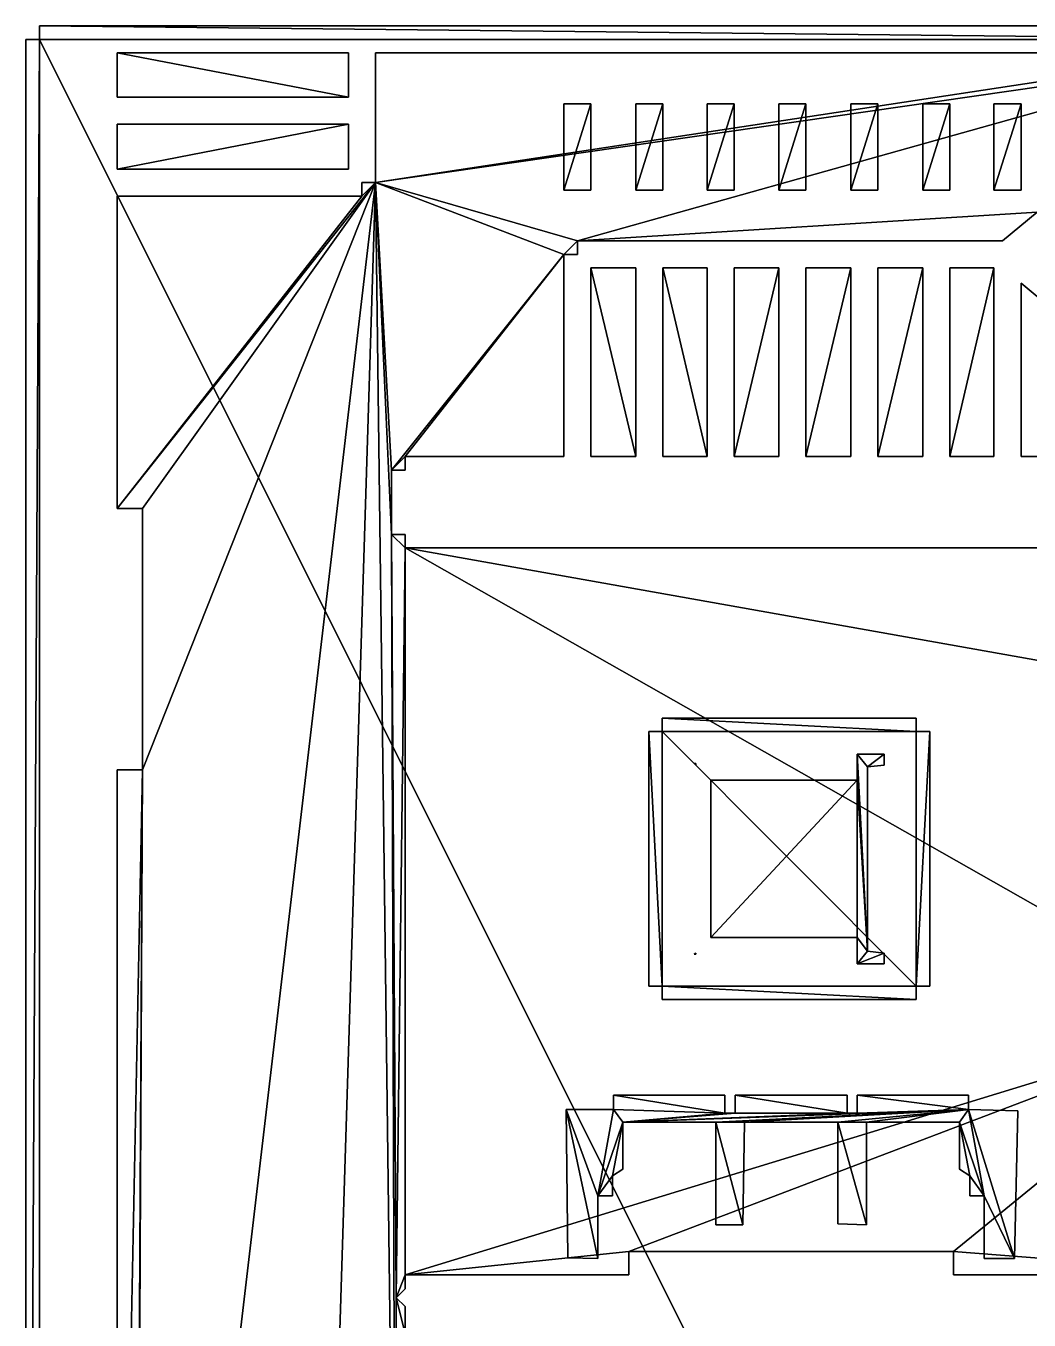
# Model space of a CAD drawing. Header units: inches. Extents: x 117 to 494, y 79 to 729.
# Drawn here: x 116.8 to 339.6, y 441.6 to 729 of the extents above; entities that cross this region are included whole.
import ezdxf

# ---------------------------------------------------------------- set-up
doc = ezdxf.new("R2010")
doc.units = ezdxf.units.IN

msp = doc.modelspace()

# ---------------------------------------------------------------- linework, layer by layer
for points in [[(119.8, 729), (406.6, 729), (406.6, 726)], [(119.8, 726), (119.8, 729), (406.6, 726)], [(406.6, 726, 120), (406.6, 729, 120), (119.8, 729, 120)], [(406.6, 726, 120), (119.8, 729, 120), (119.8, 726, 120)], [(119.8, 726, 120), (119.8, 729, 120), (119.8, 726)], [(119.8, 726), (119.8, 729, 120), (119.8, 729)], [(119.8, 729, 120), (406.6, 729, 120), (119.8, 729)], [(119.8, 729), (406.6, 729, 120), (406.6, 729)], [(116.8, 152.28), (116.8, 726), (119.8, 726)], [(119.8, 152.28), (116.8, 152.28), (119.8, 726)], [(119.8, 726, 120), (116.8, 726, 120), (116.8, 152.28, 120)], [(119.8, 726, 120), (116.8, 152.28, 120), (119.8, 152.28, 120)], [(116.8, 726, 120), (119.8, 726, 120), (116.8, 726)], [(116.8, 726), (119.8, 726, 120), (119.8, 726)], [(116.8, 152.28, 120), (116.8, 726, 120), (116.8, 152.28)], [(116.8, 152.28), (116.8, 726, 120), (116.8, 726)], [(406.6, 152.28), (119.8, 152.28), (119.8, 726)], [(119.8, 726), (406.6, 726), (406.6, 152.28)], [(119.8, 726, 120), (119.8, 152.28, 120), (406.6, 152.28, 120)], [(406.6, 152.28, 120), (406.6, 726, 120), (119.8, 726, 120)], [(137.08, 723), (188.44, 723), (188.44, 713.16)], [(188.44, 713.16), (137.08, 713.16), (137.08, 723)], [(188.44, 713.16, 120), (188.44, 723, 120), (137.08, 723, 120)], [(137.08, 723, 120), (137.08, 713.16, 120), (188.44, 713.16, 120)], [(137.08, 723, 120), (188.44, 723, 120), (137.08, 723)], [(137.08, 723), (188.44, 723, 120), (188.44, 723)], [(137.08, 713.16, 120), (137.08, 723, 120), (137.08, 713.16)], [(137.08, 713.16), (137.08, 723, 120), (137.08, 723)], [(188.44, 723, 120), (188.44, 713.16, 120), (188.44, 723)], [(188.44, 723), (188.44, 713.16, 120), (188.44, 713.16)], [(194.44, 694.2), (194.44, 723), (384.02, 723)], [(194.44, 694.2), (384.02, 723), (381.88, 721.23)], [(384.02, 723, 120), (194.44, 723, 120), (194.44, 694.2, 120)], [(381.88, 721.23, 120), (384.02, 723, 120), (194.44, 694.2, 120)], [(194.44, 694.2, 120), (194.44, 723, 120), (194.44, 694.2)], [(194.44, 694.2), (194.44, 723, 120), (194.44, 723)], [(194.44, 723, 120), (384.02, 723, 120), (194.44, 723)], [(194.44, 723), (384.02, 723, 120), (384.02, 723)], [(194.44, 694.2), (381.88, 721.23), (239.32, 681.24)], [(239.32, 681.24, 120), (381.88, 721.23, 120), (194.44, 694.2, 120)], [(381.88, 721.23), (341.44, 687.63), (239.32, 681.24)], [(239.32, 681.24, 120), (341.44, 687.63, 120), (381.88, 721.23, 120)], [(188.44, 713.16, 120), (137.08, 713.16, 120), (188.44, 713.16)], [(188.44, 713.16), (137.08, 713.16, 120), (137.08, 713.16)], [(242.32, 711.72), (242.32, 692.52), (236.32, 692.52)], [(236.32, 692.52), (236.32, 711.72), (242.32, 711.72)], [(236.32, 692.52, 120), (242.32, 692.52, 120), (242.32, 711.72, 120)], [(242.32, 711.72, 120), (236.32, 711.72, 120), (236.32, 692.52, 120)], [(236.32, 692.52, 120), (236.32, 711.72, 120), (236.32, 692.52)], [(236.32, 692.52), (236.32, 711.72, 120), (236.32, 711.72)], [(236.32, 711.72, 120), (242.32, 711.72, 120), (236.32, 711.72)], [(236.32, 711.72), (242.32, 711.72, 120), (242.32, 711.72)], [(242.32, 711.72, 120), (242.32, 692.52, 120), (242.32, 711.72)], [(242.32, 711.72), (242.32, 692.52, 120), (242.32, 692.52)], [(258.28, 711.72), (258.28, 692.52), (252.28, 692.52)], [(252.28, 692.52), (252.28, 711.72), (258.28, 711.72)], [(252.28, 692.52, 120), (258.28, 692.52, 120), (258.28, 711.72, 120)], [(258.28, 711.72, 120), (252.28, 711.72, 120), (252.28, 692.52, 120)], [(252.28, 692.52, 120), (252.28, 711.72, 120), (252.28, 692.52)], [(252.28, 692.52), (252.28, 711.72, 120), (252.28, 711.72)], [(252.28, 711.72, 120), (258.28, 711.72, 120), (252.28, 711.72)], [(252.28, 711.72), (258.28, 711.72, 120), (258.28, 711.72)], [(258.28, 711.72, 120), (258.28, 692.52, 120), (258.28, 711.72)], [(258.28, 711.72), (258.28, 692.52, 120), (258.28, 692.52)], [(274.12, 711.72), (274.12, 692.52), (268.12, 692.52)], [(268.12, 692.52), (268.12, 711.72), (274.12, 711.72)], [(268.12, 692.52, 120), (274.12, 692.52, 120), (274.12, 711.72, 120)], [(274.12, 711.72, 120), (268.12, 711.72, 120), (268.12, 692.52, 120)], [(268.12, 692.52, 120), (268.12, 711.72, 120), (268.12, 692.52)], [(268.12, 692.52), (268.12, 711.72, 120), (268.12, 711.72)], [(268.12, 711.72, 120), (274.12, 711.72, 120), (268.12, 711.72)], [(268.12, 711.72), (274.12, 711.72, 120), (274.12, 711.72)], [(274.12, 711.72, 120), (274.12, 692.52, 120), (274.12, 711.72)], [(274.12, 711.72), (274.12, 692.52, 120), (274.12, 692.52)], [(290.08, 711.72), (290.08, 692.52), (284.08, 692.52)], [(284.08, 692.52), (284.08, 711.72), (290.08, 711.72)], [(284.08, 692.52, 120), (290.08, 692.52, 120), (290.08, 711.72, 120)], [(290.08, 711.72, 120), (284.08, 711.72, 120), (284.08, 692.52, 120)], [(284.08, 692.52, 120), (284.08, 711.72, 120), (284.08, 692.52)], [(284.08, 692.52), (284.08, 711.72, 120), (284.08, 711.72)], [(284.08, 711.72, 120), (290.08, 711.72, 120), (284.08, 711.72)], [(284.08, 711.72), (290.08, 711.72, 120), (290.08, 711.72)], [(290.08, 711.72, 120), (290.08, 692.52, 120), (290.08, 711.72)], [(290.08, 711.72), (290.08, 692.52, 120), (290.08, 692.52)], [(306.04, 711.72), (306.04, 692.52), (300.04, 692.52)], [(300.04, 692.52), (300.04, 711.72), (306.04, 711.72)], [(300.04, 692.52, 120), (306.04, 692.52, 120), (306.04, 711.72, 120)], [(306.04, 711.72, 120), (300.04, 711.72, 120), (300.04, 692.52, 120)], [(300.04, 692.52, 120), (300.04, 711.72, 120), (300.04, 692.52)], [(300.04, 692.52), (300.04, 711.72, 120), (300.04, 711.72)], [(300.04, 711.72, 120), (306.04, 711.72, 120), (300.04, 711.72)], [(300.04, 711.72), (306.04, 711.72, 120), (306.04, 711.72)], [(306.04, 711.72, 120), (306.04, 692.52, 120), (306.04, 711.72)], [(306.04, 711.72), (306.04, 692.52, 120), (306.04, 692.52)], [(322, 711.72), (322, 692.52), (316, 692.52)], [(316, 692.52), (316, 711.72), (322, 711.72)], [(316, 692.52, 120), (322, 692.52, 120), (322, 711.72, 120)], [(322, 711.72, 120), (316, 711.72, 120), (316, 692.52, 120)], [(316, 692.52, 120), (316, 711.72, 120), (316, 692.52)], [(316, 692.52), (316, 711.72, 120), (316, 711.72)], [(316, 711.72, 120), (322, 711.72, 120), (316, 711.72)], [(316, 711.72), (322, 711.72, 120), (322, 711.72)], [(322, 711.72, 120), (322, 692.52, 120), (322, 711.72)], [(322, 711.72), (322, 692.52, 120), (322, 692.52)], [(337.84, 711.72), (337.84, 692.52), (331.84, 692.52)], [(331.84, 692.52), (331.84, 711.72), (337.84, 711.72)], [(331.84, 692.52, 120), (337.84, 692.52, 120), (337.84, 711.72, 120)], [(337.84, 711.72, 120), (331.84, 711.72, 120), (331.84, 692.52, 120)], [(331.84, 692.52, 120), (331.84, 711.72, 120), (331.84, 692.52)], [(331.84, 692.52), (331.84, 711.72, 120), (331.84, 711.72)], [(331.84, 711.72, 120), (337.84, 711.72, 120), (331.84, 711.72)], [(331.84, 711.72), (337.84, 711.72, 120), (337.84, 711.72)], [(337.84, 711.72, 120), (337.84, 692.52, 120), (337.84, 711.72)], [(337.84, 711.72), (337.84, 692.52, 120), (337.84, 692.52)], [(137.08, 697.2), (137.08, 707.16), (188.44, 707.16)], [(188.44, 707.16), (188.44, 697.2), (137.08, 697.2)], [(188.44, 707.16, 120), (137.08, 707.16, 120), (137.08, 697.2, 120)], [(137.08, 697.2, 120), (188.44, 697.2, 120), (188.44, 707.16, 120)], [(137.08, 697.2, 120), (137.08, 707.16, 120), (137.08, 697.2)], [(137.08, 697.2), (137.08, 707.16, 120), (137.08, 707.16)], [(137.08, 707.16, 120), (188.44, 707.16, 120), (137.08, 707.16)], [(137.08, 707.16), (188.44, 707.16, 120), (188.44, 707.16)], [(188.44, 707.16, 120), (188.44, 697.2, 120), (188.44, 707.16)], [(188.44, 707.16), (188.44, 697.2, 120), (188.44, 697.2)], [(188.44, 697.2, 120), (137.08, 697.2, 120), (188.44, 697.2)], [(188.44, 697.2), (137.08, 697.2, 120), (137.08, 697.2)], [(137.08, 621.84), (191.44, 691.2), (194.44, 694.2)], [(142.72, 621.84), (137.08, 621.84), (194.44, 694.2)], [(194.44, 694.2, 120), (191.44, 691.2, 120), (137.08, 621.84, 120)], [(194.44, 694.2, 120), (137.08, 621.84, 120), (142.72, 621.84, 120)], [(141.16, 241.08), (142.72, 563.76), (194.44, 694.2)], [(181.96, 291.6), (141.16, 241.08), (194.44, 694.2)], [(194.44, 694.2, 120), (142.72, 563.76, 120), (141.16, 241.08, 120)], [(194.44, 694.2, 120), (141.16, 241.08, 120), (181.96, 291.6, 120)], [(142.72, 563.76), (142.72, 621.84), (194.44, 694.2)], [(194.44, 694.2, 120), (142.72, 621.84, 120), (142.72, 563.76, 120)], [(181.96, 291.6), (194.44, 694.2), (198.92, 343.84)], [(198.92, 343.84, 120), (194.44, 694.2, 120), (181.96, 291.6, 120)], [(191.44, 691.2), (191.44, 694.2), (194.44, 694.2)], [(194.44, 694.2, 120), (191.44, 694.2, 120), (191.44, 691.2, 120)], [(191.44, 694.2, 120), (194.44, 694.2, 120), (191.44, 694.2)], [(191.44, 694.2), (194.44, 694.2, 120), (194.44, 694.2)], [(191.44, 691.2, 120), (191.44, 694.2, 120), (191.44, 691.2)], [(191.44, 691.2), (191.44, 694.2, 120), (191.44, 694.2)], [(194.44, 694.2), (239.32, 681.24), (236.32, 678.24)], [(194.44, 694.2), (236.32, 678.24), (198.04, 630.36)], [(194.44, 694.2), (198.04, 630.36), (198.04, 616.08)], [(194.44, 694.2), (198.04, 616.08), (198.92, 343.84)], [(236.32, 678.24, 120), (239.32, 681.24, 120), (194.44, 694.2, 120)], [(198.04, 630.36, 120), (236.32, 678.24, 120), (194.44, 694.2, 120)], [(198.04, 616.08, 120), (198.04, 630.36, 120), (194.44, 694.2, 120)], [(198.92, 343.84, 120), (198.04, 616.08, 120), (194.44, 694.2, 120)], [(137.08, 621.84), (137.08, 691.2), (191.44, 691.2)], [(191.44, 691.2, 120), (137.08, 691.2, 120), (137.08, 621.84, 120)], [(137.08, 691.2, 120), (191.44, 691.2, 120), (137.08, 691.2)], [(137.08, 691.2), (191.44, 691.2, 120), (191.44, 691.2)], [(137.08, 621.84, 120), (137.08, 691.2, 120), (137.08, 621.84)], [(137.08, 621.84), (137.08, 691.2, 120), (137.08, 691.2)], [(242.32, 692.52, 120), (236.32, 692.52, 120), (242.32, 692.52)], [(242.32, 692.52), (236.32, 692.52, 120), (236.32, 692.52)], [(258.28, 692.52, 120), (252.28, 692.52, 120), (258.28, 692.52)], [(258.28, 692.52), (252.28, 692.52, 120), (252.28, 692.52)], [(274.12, 692.52, 120), (268.12, 692.52, 120), (274.12, 692.52)], [(274.12, 692.52), (268.12, 692.52, 120), (268.12, 692.52)], [(290.08, 692.52, 120), (284.08, 692.52, 120), (290.08, 692.52)], [(290.08, 692.52), (284.08, 692.52, 120), (284.08, 692.52)], [(306.04, 692.52, 120), (300.04, 692.52, 120), (306.04, 692.52)], [(306.04, 692.52), (300.04, 692.52, 120), (300.04, 692.52)], [(322, 692.52, 120), (316, 692.52, 120), (322, 692.52)], [(322, 692.52), (316, 692.52, 120), (316, 692.52)], [(337.84, 692.52, 120), (331.84, 692.52, 120), (337.84, 692.52)], [(337.84, 692.52), (331.84, 692.52, 120), (331.84, 692.52)], [(341.44, 687.63), (333.76, 681.24), (239.32, 681.24)], [(239.32, 681.24, 120), (333.76, 681.24, 120), (341.44, 687.63, 120)], [(341.44, 687.63, 120), (333.76, 681.24, 120), (341.44, 687.63)], [(341.44, 687.63), (333.76, 681.24, 120), (333.76, 681.24)], [(239.32, 681.24), (239.32, 678.24), (236.32, 678.24)], [(236.32, 678.24, 120), (239.32, 678.24, 120), (239.32, 681.24, 120)], [(239.32, 681.24, 120), (239.32, 678.24, 120), (239.32, 681.24)], [(239.32, 681.24), (239.32, 678.24, 120), (239.32, 678.24)], [(333.76, 681.24, 120), (239.32, 681.24, 120), (333.76, 681.24)], [(333.76, 681.24), (239.32, 681.24, 120), (239.32, 681.24)], [(236.32, 678.24), (201.04, 633.36), (198.04, 630.36)], [(198.04, 630.36, 120), (201.04, 633.36, 120), (236.32, 678.24, 120)], [(236.32, 678.24), (236.32, 633.36), (201.04, 633.36)], [(201.04, 633.36, 120), (236.32, 633.36, 120), (236.32, 678.24, 120)], [(236.32, 678.24, 120), (236.32, 633.36, 120), (236.32, 678.24)], [(236.32, 678.24), (236.32, 633.36, 120), (236.32, 633.36)], [(239.32, 678.24, 120), (236.32, 678.24, 120), (239.32, 678.24)], [(239.32, 678.24), (236.32, 678.24, 120), (236.32, 678.24)], [(252.28, 633.36), (242.32, 633.36), (242.32, 675.24)], [(242.32, 675.24), (252.28, 675.24), (252.28, 633.36)], [(242.32, 675.24, 120), (242.32, 633.36, 120), (252.28, 633.36, 120)], [(252.28, 633.36, 120), (252.28, 675.24, 120), (242.32, 675.24, 120)], [(242.32, 633.36, 120), (242.32, 675.24, 120), (242.32, 633.36)], [(242.32, 633.36), (242.32, 675.24, 120), (242.32, 675.24)], [(242.32, 675.24, 120), (252.28, 675.24, 120), (242.32, 675.24)], [(242.32, 675.24), (252.28, 675.24, 120), (252.28, 675.24)], [(252.28, 675.24, 120), (252.28, 633.36, 120), (252.28, 675.24)], [(252.28, 675.24), (252.28, 633.36, 120), (252.28, 633.36)], [(268.12, 633.36), (258.28, 633.36), (258.28, 675.24)], [(258.28, 675.24), (268.12, 675.24), (268.12, 633.36)], [(258.28, 675.24, 120), (258.28, 633.36, 120), (268.12, 633.36, 120)], [(268.12, 633.36, 120), (268.12, 675.24, 120), (258.28, 675.24, 120)], [(258.28, 633.36, 120), (258.28, 675.24, 120), (258.28, 633.36)], [(258.28, 633.36), (258.28, 675.24, 120), (258.28, 675.24)], [(258.28, 675.24, 120), (268.12, 675.24, 120), (258.28, 675.24)], [(258.28, 675.24), (268.12, 675.24, 120), (268.12, 675.24)], [(268.12, 675.24, 120), (268.12, 633.36, 120), (268.12, 675.24)], [(268.12, 675.24), (268.12, 633.36, 120), (268.12, 633.36)], [(274.12, 633.36), (274.12, 675.24), (284.08, 675.24)], [(284.08, 675.24), (284.08, 633.36), (274.12, 633.36)], [(284.08, 675.24, 120), (274.12, 675.24, 120), (274.12, 633.36, 120)], [(274.12, 633.36, 120), (284.08, 633.36, 120), (284.08, 675.24, 120)], [(274.12, 633.36, 120), (274.12, 675.24, 120), (274.12, 633.36)], [(274.12, 633.36), (274.12, 675.24, 120), (274.12, 675.24)], [(274.12, 675.24, 120), (284.08, 675.24, 120), (274.12, 675.24)], [(274.12, 675.24), (284.08, 675.24, 120), (284.08, 675.24)], [(284.08, 675.24, 120), (284.08, 633.36, 120), (284.08, 675.24)], [(284.08, 675.24), (284.08, 633.36, 120), (284.08, 633.36)], [(290.08, 633.36), (290.08, 675.24), (300.04, 675.24)], [(300.04, 675.24), (300.04, 633.36), (290.08, 633.36)], [(300.04, 675.24, 120), (290.08, 675.24, 120), (290.08, 633.36, 120)], [(290.08, 633.36, 120), (300.04, 633.36, 120), (300.04, 675.24, 120)], [(290.08, 633.36, 120), (290.08, 675.24, 120), (290.08, 633.36)], [(290.08, 633.36), (290.08, 675.24, 120), (290.08, 675.24)], [(290.08, 675.24, 120), (300.04, 675.24, 120), (290.08, 675.24)], [(290.08, 675.24), (300.04, 675.24, 120), (300.04, 675.24)], [(300.04, 675.24, 120), (300.04, 633.36, 120), (300.04, 675.24)], [(300.04, 675.24), (300.04, 633.36, 120), (300.04, 633.36)], [(316, 675.24), (316, 633.36), (306.04, 633.36)], [(306.04, 633.36), (306.04, 675.24), (316, 675.24)], [(306.04, 633.36, 120), (316, 633.36, 120), (316, 675.24, 120)], [(316, 675.24, 120), (306.04, 675.24, 120), (306.04, 633.36, 120)], [(306.04, 675.24, 120), (316, 675.24, 120), (306.04, 675.24)], [(306.04, 675.24), (316, 675.24, 120), (316, 675.24)], [(306.04, 633.36, 120), (306.04, 675.24, 120), (306.04, 633.36)], [(306.04, 633.36), (306.04, 675.24, 120), (306.04, 675.24)], [(316, 675.24, 120), (316, 633.36, 120), (316, 675.24)], [(316, 675.24), (316, 633.36, 120), (316, 633.36)], [(331.84, 675.24), (331.84, 633.36), (322, 633.36)], [(322, 633.36), (322, 675.24), (331.84, 675.24)], [(322, 633.36, 120), (331.84, 633.36, 120), (331.84, 675.24, 120)], [(331.84, 675.24, 120), (322, 675.24, 120), (322, 633.36, 120)], [(322, 675.24, 120), (331.84, 675.24, 120), (322, 675.24)], [(322, 675.24), (331.84, 675.24, 120), (331.84, 675.24)], [(322, 633.36, 120), (322, 675.24, 120), (322, 633.36)], [(322, 633.36), (322, 675.24, 120), (322, 675.24)], [(331.84, 675.24, 120), (331.84, 633.36, 120), (331.84, 675.24)], [(331.84, 675.24), (331.84, 633.36, 120), (331.84, 633.36)], [(384.03, 633.36), (337.84, 633.36), (337.84, 671.84)], [(337.84, 671.84, 120), (337.84, 633.36, 120), (384.03, 633.36, 120)], [(337.84, 633.36, 120), (337.84, 671.84, 120), (337.84, 633.36)], [(337.84, 633.36), (337.84, 671.84, 120), (337.84, 671.84)], [(337.84, 671.84, 120), (384.03, 633.36, 120), (337.84, 671.84)], [(337.84, 671.84), (384.03, 633.36, 120), (384.03, 633.36)], [(201.04, 633.36), (201.04, 630.36), (198.04, 630.36)], [(198.04, 630.36, 120), (201.04, 630.36, 120), (201.04, 633.36, 120)], [(201.04, 633.36, 120), (201.04, 630.36, 120), (201.04, 633.36)], [(201.04, 633.36), (201.04, 630.36, 120), (201.04, 630.36)], [(236.32, 633.36, 120), (201.04, 633.36, 120), (236.32, 633.36)], [(236.32, 633.36), (201.04, 633.36, 120), (201.04, 633.36)], [(252.28, 633.36, 120), (242.32, 633.36, 120), (252.28, 633.36)], [(252.28, 633.36), (242.32, 633.36, 120), (242.32, 633.36)], [(268.12, 633.36, 120), (258.28, 633.36, 120), (268.12, 633.36)], [(268.12, 633.36), (258.28, 633.36, 120), (258.28, 633.36)], [(284.08, 633.36, 120), (274.12, 633.36, 120), (284.08, 633.36)], [(284.08, 633.36), (274.12, 633.36, 120), (274.12, 633.36)], [(300.04, 633.36, 120), (290.08, 633.36, 120), (300.04, 633.36)], [(300.04, 633.36), (290.08, 633.36, 120), (290.08, 633.36)], [(316, 633.36, 120), (306.04, 633.36, 120), (316, 633.36)], [(316, 633.36), (306.04, 633.36, 120), (306.04, 633.36)], [(331.84, 633.36, 120), (322, 633.36, 120), (331.84, 633.36)], [(331.84, 633.36), (322, 633.36, 120), (322, 633.36)], [(384.03, 633.36, 120), (337.84, 633.36, 120), (384.03, 633.36)], [(384.03, 633.36), (337.84, 633.36, 120), (337.84, 633.36)], [(198.04, 630.36, 120), (198.04, 616.08, 120), (198.04, 630.36)], [(198.04, 630.36), (198.04, 616.08, 120), (198.04, 616.08)], [(201.04, 630.36, 120), (198.04, 630.36, 120), (201.04, 630.36)], [(201.04, 630.36), (198.04, 630.36, 120), (198.04, 630.36)], [(142.72, 621.84, 120), (137.08, 621.84, 120), (142.72, 621.84)], [(142.72, 621.84), (137.08, 621.84, 120), (137.08, 621.84)], [(142.72, 563.76, 120), (142.72, 621.84, 120), (142.72, 563.76)], [(142.72, 563.76), (142.72, 621.84, 120), (142.72, 621.84)], [(198.04, 616.08), (201.04, 616.08), (201.04, 613.08)], [(198.04, 616.08), (201.04, 613.08), (199.06, 446.54)], [(198.04, 616.08), (199.06, 446.54), (198.92, 343.84)], [(201.04, 613.08, 120), (201.04, 616.08, 120), (198.04, 616.08, 120)], [(199.06, 446.54, 120), (201.04, 613.08, 120), (198.04, 616.08, 120)], [(198.92, 343.84, 120), (199.06, 446.54, 120), (198.04, 616.08, 120)], [(198.04, 616.08, 120), (201.04, 616.08, 120), (198.04, 616.08)], [(198.04, 616.08), (201.04, 616.08, 120), (201.04, 616.08)], [(201.04, 616.08, 120), (201.04, 613.08, 120), (201.04, 616.08)], [(201.04, 616.08), (201.04, 613.08, 120), (201.04, 613.08)], [(201.04, 613.08), (201.04, 451.68), (199.06, 446.54)], [(199.06, 446.54, 120), (201.04, 451.68, 120), (201.04, 613.08, 120)], [(201.04, 613.08), (389.32, 613.08), (385.84, 580.2)], [(201.04, 613.08), (385.84, 580.2), (385.84, 508.2)], [(201.04, 613.08), (385.84, 508.2), (201.04, 451.68)], [(385.84, 580.2, 120), (389.32, 613.08, 120), (201.04, 613.08, 120)], [(385.84, 508.2, 120), (385.84, 580.2, 120), (201.04, 613.08, 120)], [(201.04, 451.68, 120), (385.84, 508.2, 120), (201.04, 613.08, 120)], [(201.04, 613.08, 120), (389.32, 613.08, 120), (201.04, 613.08)], [(201.04, 613.08), (389.32, 613.08, 120), (389.32, 613.08)], [(258.16, 575.28), (314.56, 575.28), (314.56, 572.28)], [(258.16, 572.28), (258.16, 575.28), (314.56, 572.28)], [(314.56, 572.28, 120), (314.56, 575.28, 120), (258.16, 575.28, 120)], [(314.56, 572.28, 120), (258.16, 575.28, 120), (258.16, 572.28, 120)], [(258.16, 572.28, 120), (258.16, 575.28, 120), (258.16, 572.28)], [(258.16, 572.28), (258.16, 575.28, 120), (258.16, 575.28)], [(258.16, 575.28, 120), (314.56, 575.28, 120), (258.16, 575.28)], [(258.16, 575.28), (314.56, 575.28, 120), (314.56, 575.28)], [(314.56, 575.28, 120), (314.56, 572.28, 120), (314.56, 575.28)], [(314.56, 575.28), (314.56, 572.28, 120), (314.56, 572.28)], [(258.16, 515.76), (255.16, 515.76), (255.16, 572.28)], [(258.16, 515.76), (255.16, 572.28), (258.16, 572.28)], [(255.16, 572.28, 120), (255.16, 515.76, 120), (258.16, 515.76, 120)], [(258.16, 572.28, 120), (255.16, 572.28, 120), (258.16, 515.76, 120)], [(255.16, 572.28, 120), (258.16, 572.28, 120), (255.16, 572.28)], [(255.16, 572.28), (258.16, 572.28, 120), (258.16, 572.28)], [(255.16, 515.76, 120), (255.16, 572.28, 120), (255.16, 515.76)], [(255.16, 515.76), (255.16, 572.28, 120), (255.16, 572.28)], [(314.56, 515.76), (258.16, 515.76), (258.16, 572.28)], [(258.16, 572.28), (314.56, 572.28), (314.56, 515.76)], [(258.16, 572.28, 120), (258.16, 515.76, 120), (314.56, 515.76, 120)], [(314.56, 515.76, 120), (314.56, 572.28, 120), (258.16, 572.28, 120)], [(317.56, 572.28), (317.56, 515.76), (314.56, 515.76)], [(314.56, 572.28), (317.56, 572.28), (314.56, 515.76)], [(314.56, 515.76, 120), (317.56, 515.76, 120), (317.56, 572.28, 120)], [(314.56, 515.76, 120), (317.56, 572.28, 120), (314.56, 572.28, 120)], [(314.56, 572.28, 120), (317.56, 572.28, 120), (314.56, 572.28)], [(314.56, 572.28), (317.56, 572.28, 120), (317.56, 572.28)], [(317.56, 572.28, 120), (317.56, 515.76, 120), (317.56, 572.28)], [(317.56, 572.28), (317.56, 515.76, 120), (317.56, 515.76)], [(301.48, 567.24), (307.48, 567.24), (303.76, 564.48)], [(301.48, 567.24), (303.76, 564.48), (303.76, 523.56)], [(301.48, 561.48), (301.48, 567.24), (303.76, 523.56)], [(303.76, 564.48, 120), (307.48, 567.24, 120), (301.48, 567.24, 120)], [(303.76, 523.56, 120), (303.76, 564.48, 120), (301.48, 567.24, 120)], [(303.76, 523.56, 120), (301.48, 567.24, 120), (301.48, 561.48, 120)], [(301.48, 567.24, 120), (307.48, 567.24, 120), (301.48, 567.24)], [(301.48, 567.24), (307.48, 567.24, 120), (307.48, 567.24)], [(301.48, 561.48, 120), (301.48, 567.24, 120), (301.48, 561.48)], [(301.48, 561.48), (301.48, 567.24, 120), (301.48, 567.24)], [(307.48, 567.24), (307.48, 564.84), (303.76, 564.48)], [(303.76, 564.48, 120), (307.48, 564.84, 120), (307.48, 567.24, 120)], [(307.48, 567.24, 120), (307.48, 564.84, 120), (307.48, 567.24)], [(307.48, 567.24), (307.48, 564.84, 120), (307.48, 564.84)], [(137.08, 282.48), (137.08, 563.76), (142.72, 563.76)], [(141.16, 282.48), (137.08, 282.48), (142.72, 563.76)], [(142.72, 563.76, 120), (137.08, 563.76, 120), (137.08, 282.48, 120)], [(142.72, 563.76, 120), (137.08, 282.48, 120), (141.16, 282.48, 120)], [(137.08, 563.76, 120), (142.72, 563.76, 120), (137.08, 563.76)], [(137.08, 563.76), (142.72, 563.76, 120), (142.72, 563.76)], [(137.08, 282.48, 120), (137.08, 563.76, 120), (137.08, 282.48)], [(137.08, 282.48), (137.08, 563.76, 120), (137.08, 563.76)], [(141.16, 241.08), (141.16, 282.48), (142.72, 563.76)], [(142.72, 563.76, 120), (141.16, 282.48, 120), (141.16, 241.08, 120)], [(265.6, 564.84), (265.24, 565.2), (265.6, 565.2)], [(265.6, 565.2, 120), (265.24, 565.2, 120), (265.6, 564.84, 120)], [(265.6, 564.84, 120), (265.24, 565.2, 120), (265.6, 564.84)], [(265.6, 564.84), (265.24, 565.2, 120), (265.24, 565.2)], [(265.24, 565.2, 120), (265.6, 565.2, 120), (265.24, 565.2)], [(265.24, 565.2), (265.6, 565.2, 120), (265.6, 565.2)], [(265.6, 565.2, 120), (265.6, 564.84, 120), (265.6, 565.2)], [(265.6, 565.2), (265.6, 564.84, 120), (265.6, 564.84)], [(307.48, 564.84, 120), (303.76, 564.48, 120), (307.48, 564.84)], [(307.48, 564.84), (303.76, 564.48, 120), (303.76, 564.48)], [(303.76, 564.48, 120), (303.76, 523.56, 120), (303.76, 564.48)], [(303.76, 564.48), (303.76, 523.56, 120), (303.76, 523.56)], [(268.96, 526.56), (268.96, 561.48), (301.48, 561.48)], [(301.48, 526.56), (268.96, 526.56), (301.48, 561.48)], [(301.48, 561.48, 120), (268.96, 561.48, 120), (268.96, 526.56, 120)], [(301.48, 561.48, 120), (268.96, 526.56, 120), (301.48, 526.56, 120)], [(268.96, 526.56, 120), (268.96, 561.48, 120), (268.96, 526.56)], [(268.96, 526.56), (268.96, 561.48, 120), (268.96, 561.48)], [(268.96, 561.48, 120), (301.48, 561.48, 120), (268.96, 561.48)], [(268.96, 561.48), (301.48, 561.48, 120), (301.48, 561.48)], [(303.76, 523.56), (301.48, 526.56), (301.48, 561.48)], [(301.48, 561.48, 120), (301.48, 526.56, 120), (303.76, 523.56, 120)], [(301.48, 526.56, 120), (268.96, 526.56, 120), (301.48, 526.56)], [(301.48, 526.56), (268.96, 526.56, 120), (268.96, 526.56)], [(303.76, 523.56), (301.48, 520.68), (301.48, 526.56)], [(301.48, 526.56, 120), (301.48, 520.68, 120), (303.76, 523.56, 120)], [(301.48, 520.68, 120), (301.48, 526.56, 120), (301.48, 520.68)], [(301.48, 520.68), (301.48, 526.56, 120), (301.48, 526.56)], [(265.24, 522.84), (265.6, 523.08), (265.6, 522.84)], [(265.6, 522.84, 120), (265.6, 523.08, 120), (265.24, 522.84, 120)], [(265.24, 522.84, 120), (265.6, 523.08, 120), (265.24, 522.84)], [(265.24, 522.84), (265.6, 523.08, 120), (265.6, 523.08)], [(265.6, 523.08, 120), (265.6, 522.84, 120), (265.6, 523.08)], [(265.6, 523.08), (265.6, 522.84, 120), (265.6, 522.84)], [(303.76, 523.56), (307.48, 523.08), (301.48, 520.68)], [(301.48, 520.68, 120), (307.48, 523.08, 120), (303.76, 523.56, 120)], [(307.48, 523.08), (307.48, 520.68), (301.48, 520.68)], [(301.48, 520.68, 120), (307.48, 520.68, 120), (307.48, 523.08, 120)], [(303.76, 523.56, 120), (307.48, 523.08, 120), (303.76, 523.56)], [(303.76, 523.56), (307.48, 523.08, 120), (307.48, 523.08)], [(307.48, 523.08, 120), (307.48, 520.68, 120), (307.48, 523.08)], [(307.48, 523.08), (307.48, 520.68, 120), (307.48, 520.68)], [(265.6, 522.84, 120), (265.24, 522.84, 120), (265.6, 522.84)], [(265.6, 522.84), (265.24, 522.84, 120), (265.24, 522.84)], [(307.48, 520.68, 120), (301.48, 520.68, 120), (307.48, 520.68)], [(307.48, 520.68), (301.48, 520.68, 120), (301.48, 520.68)], [(258.16, 515.76, 120), (255.16, 515.76, 120), (258.16, 515.76)], [(258.16, 515.76), (255.16, 515.76, 120), (255.16, 515.76)], [(314.56, 512.76), (258.16, 512.76), (258.16, 515.76)], [(314.56, 515.76), (314.56, 512.76), (258.16, 515.76)], [(258.16, 515.76, 120), (258.16, 512.76, 120), (314.56, 512.76, 120)], [(258.16, 515.76, 120), (314.56, 512.76, 120), (314.56, 515.76, 120)], [(258.16, 512.76, 120), (258.16, 515.76, 120), (258.16, 512.76)], [(258.16, 512.76), (258.16, 515.76, 120), (258.16, 515.76)], [(317.56, 515.76, 120), (314.56, 515.76, 120), (317.56, 515.76)], [(317.56, 515.76), (314.56, 515.76, 120), (314.56, 515.76)], [(314.56, 515.76, 120), (314.56, 512.76, 120), (314.56, 515.76)], [(314.56, 515.76), (314.56, 512.76, 120), (314.56, 512.76)], [(314.56, 512.76, 120), (258.16, 512.76, 120), (314.56, 512.76)], [(314.56, 512.76), (258.16, 512.76, 120), (258.16, 512.76)], [(385.84, 508.2), (250.72, 456.84), (201.04, 451.68)], [(201.04, 451.68, 120), (250.72, 456.84, 120), (385.84, 508.2, 120)], [(385.84, 508.2), (322.84, 456.84), (250.72, 456.84)], [(250.72, 456.84, 120), (322.84, 456.84, 120), (385.84, 508.2, 120)], [(385.84, 508.2), (389.32, 451.68), (322.84, 456.84)], [(322.84, 456.84, 120), (389.32, 451.68, 120), (385.84, 508.2, 120)], [(247.36, 491.52), (272.08, 491.52), (272.08, 487.56)], [(247.36, 488.4), (247.36, 491.52), (272.08, 487.56)], [(272.08, 487.56, 120), (272.08, 491.52, 120), (247.36, 491.52, 120)], [(272.08, 487.56, 120), (247.36, 491.52, 120), (247.36, 488.4, 120)], [(247.36, 488.4, 120), (247.36, 491.52, 120), (247.36, 488.4)], [(247.36, 488.4), (247.36, 491.52, 120), (247.36, 491.52)], [(247.36, 491.52, 120), (272.08, 491.52, 120), (247.36, 491.52)], [(247.36, 491.52), (272.08, 491.52, 120), (272.08, 491.52)], [(272.08, 491.52, 120), (272.08, 487.56, 120), (272.08, 491.52)], [(272.08, 491.52), (272.08, 487.56, 120), (272.08, 487.56)], [(274.36, 491.52), (299.2, 491.52), (299.2, 487.56)], [(274.36, 487.56), (274.36, 491.52), (299.2, 487.56)], [(299.2, 487.56, 120), (299.2, 491.52, 120), (274.36, 491.52, 120)], [(299.2, 487.56, 120), (274.36, 491.52, 120), (274.36, 487.56, 120)], [(274.36, 487.56, 120), (274.36, 491.52, 120), (274.36, 487.56)], [(274.36, 487.56), (274.36, 491.52, 120), (274.36, 491.52)], [(274.36, 491.52, 120), (299.2, 491.52, 120), (274.36, 491.52)], [(274.36, 491.52), (299.2, 491.52, 120), (299.2, 491.52)], [(299.2, 491.52, 120), (299.2, 487.56, 120), (299.2, 491.52)], [(299.2, 491.52), (299.2, 487.56, 120), (299.2, 487.56)], [(301.48, 491.52), (326.2, 491.52), (326.2, 488.4)], [(301.48, 487.56), (301.48, 491.52), (326.2, 488.4)], [(326.2, 488.4, 120), (326.2, 491.52, 120), (301.48, 491.52, 120)], [(326.2, 488.4, 120), (301.48, 491.52, 120), (301.48, 487.56, 120)], [(301.48, 487.56, 120), (301.48, 491.52, 120), (301.48, 487.56)], [(301.48, 487.56), (301.48, 491.52, 120), (301.48, 491.52)], [(301.48, 491.52, 120), (326.2, 491.52, 120), (301.48, 491.52)], [(301.48, 491.52), (326.2, 491.52, 120), (326.2, 491.52)], [(326.2, 491.52, 120), (326.2, 488.4, 120), (326.2, 491.52)], [(326.2, 491.52), (326.2, 488.4, 120), (326.2, 488.4)], [(243.88, 455.28), (237.16, 455.4), (236.8, 488.4)], [(243.88, 469.2), (243.88, 455.28), (236.8, 488.4)], [(243.88, 469.2), (236.8, 488.4), (247.36, 488.4)], [(236.8, 488.4, 120), (237.16, 455.4, 120), (243.88, 455.28, 120)], [(236.8, 488.4, 120), (243.88, 455.28, 120), (243.88, 469.2, 120)], [(247.36, 488.4, 120), (236.8, 488.4, 120), (243.88, 469.2, 120)], [(236.8, 488.4, 120), (247.36, 488.4, 120), (236.8, 488.4)], [(236.8, 488.4), (247.36, 488.4, 120), (247.36, 488.4)], [(237.16, 455.4, 120), (236.8, 488.4, 120), (237.16, 455.4)], [(237.16, 455.4), (236.8, 488.4, 120), (236.8, 488.4)], [(249.4, 485.52), (243.88, 469.2), (247.36, 488.4)], [(247.36, 488.4, 120), (243.88, 469.2, 120), (249.4, 485.52, 120)], [(249.4, 485.52), (247.36, 488.4), (272.08, 487.56)], [(272.08, 487.56, 120), (247.36, 488.4, 120), (249.4, 485.52, 120)], [(326.2, 488.4), (270.04, 485.52), (249.4, 485.52)], [(249.4, 485.52), (301.48, 487.56), (326.2, 488.4)], [(249.4, 485.52, 120), (270.04, 485.52, 120), (326.2, 488.4, 120)], [(326.2, 488.4, 120), (301.48, 487.56, 120), (249.4, 485.52, 120)], [(249.4, 485.52), (272.08, 487.56), (274.36, 487.56)], [(249.4, 485.52), (274.36, 487.56), (299.2, 487.56)], [(249.4, 485.52), (299.2, 487.56), (301.48, 487.56)], [(274.36, 487.56, 120), (272.08, 487.56, 120), (249.4, 485.52, 120)], [(299.2, 487.56, 120), (274.36, 487.56, 120), (249.4, 485.52, 120)], [(301.48, 487.56, 120), (299.2, 487.56, 120), (249.4, 485.52, 120)], [(326.2, 488.4), (276.4, 485.52), (270.04, 485.52)], [(270.04, 485.52, 120), (276.4, 485.52, 120), (326.2, 488.4, 120)], [(272.08, 487.56, 120), (274.36, 487.56, 120), (272.08, 487.56)], [(272.08, 487.56), (274.36, 487.56, 120), (274.36, 487.56)], [(326.2, 488.4), (297.16, 485.52), (276.4, 485.52)], [(276.4, 485.52, 120), (297.16, 485.52, 120), (326.2, 488.4, 120)], [(326.2, 488.4), (303.52, 485.52), (297.16, 485.52)], [(297.16, 485.52, 120), (303.52, 485.52, 120), (326.2, 488.4, 120)], [(299.2, 487.56, 120), (301.48, 487.56, 120), (299.2, 487.56)], [(299.2, 487.56), (301.48, 487.56, 120), (301.48, 487.56)], [(326.2, 488.4), (324.16, 485.52), (303.52, 485.52)], [(303.52, 485.52, 120), (324.16, 485.52, 120), (326.2, 488.4, 120)], [(326.2, 488.4), (329.68, 469.2), (324.16, 485.52)], [(324.16, 485.52, 120), (329.68, 469.2, 120), (326.2, 488.4, 120)], [(326.2, 488.4), (337.12, 488.04), (336.4, 455.28)], [(326.2, 488.4), (336.4, 455.28), (329.68, 469.2)], [(336.4, 455.28, 120), (337.12, 488.04, 120), (326.2, 488.4, 120)], [(329.68, 469.2, 120), (336.4, 455.28, 120), (326.2, 488.4, 120)], [(326.2, 488.4, 120), (337.12, 488.04, 120), (326.2, 488.4)], [(326.2, 488.4), (337.12, 488.04, 120), (337.12, 488.04)], [(337.12, 488.04, 120), (336.4, 455.28, 120), (337.12, 488.04)], [(337.12, 488.04), (336.4, 455.28, 120), (336.4, 455.28)], [(249.4, 485.52), (247.12, 473.64), (243.88, 469.2)], [(243.88, 469.2, 120), (247.12, 473.64, 120), (249.4, 485.52, 120)], [(249.4, 485.52), (249.4, 475.08), (247.12, 473.64)], [(247.12, 473.64, 120), (249.4, 475.08, 120), (249.4, 485.52, 120)], [(270.04, 485.52, 120), (249.4, 485.52, 120), (270.04, 485.52)], [(270.04, 485.52), (249.4, 485.52, 120), (249.4, 485.52)], [(249.4, 485.52, 120), (249.4, 475.08, 120), (249.4, 485.52)], [(249.4, 485.52), (249.4, 475.08, 120), (249.4, 475.08)], [(276.04, 462.72), (270.04, 462.72), (270.04, 485.52)], [(276.4, 485.52), (276.04, 462.72), (270.04, 485.52)], [(270.04, 485.52, 120), (270.04, 462.72, 120), (276.04, 462.72, 120)], [(270.04, 485.52, 120), (276.04, 462.72, 120), (276.4, 485.52, 120)], [(270.04, 462.72, 120), (270.04, 485.52, 120), (270.04, 462.72)], [(270.04, 462.72), (270.04, 485.52, 120), (270.04, 485.52)], [(276.4, 485.52, 120), (276.04, 462.72, 120), (276.4, 485.52)], [(276.4, 485.52), (276.04, 462.72, 120), (276.04, 462.72)], [(297.16, 485.52, 120), (276.4, 485.52, 120), (297.16, 485.52)], [(297.16, 485.52), (276.4, 485.52, 120), (276.4, 485.52)], [(303.52, 462.72), (297.16, 462.96), (297.16, 485.52)], [(303.52, 485.52), (303.52, 462.72), (297.16, 485.52)], [(297.16, 485.52, 120), (297.16, 462.96, 120), (303.52, 462.72, 120)], [(297.16, 485.52, 120), (303.52, 462.72, 120), (303.52, 485.52, 120)], [(297.16, 462.96, 120), (297.16, 485.52, 120), (297.16, 462.96)], [(297.16, 462.96), (297.16, 485.52, 120), (297.16, 485.52)], [(324.16, 485.52, 120), (303.52, 485.52, 120), (324.16, 485.52)], [(324.16, 485.52), (303.52, 485.52, 120), (303.52, 485.52)], [(303.52, 485.52, 120), (303.52, 462.72, 120), (303.52, 485.52)], [(303.52, 485.52), (303.52, 462.72, 120), (303.52, 462.72)], [(326.44, 473.64), (324.16, 475.08), (324.16, 485.52)], [(329.68, 469.2), (326.44, 473.64), (324.16, 485.52)], [(324.16, 485.52, 120), (324.16, 475.08, 120), (326.44, 473.64, 120)], [(324.16, 485.52, 120), (326.44, 473.64, 120), (329.68, 469.2, 120)], [(324.16, 475.08, 120), (324.16, 485.52, 120), (324.16, 475.08)], [(324.16, 475.08), (324.16, 485.52, 120), (324.16, 485.52)], [(249.4, 475.08, 120), (247.12, 473.64, 120), (249.4, 475.08)], [(249.4, 475.08), (247.12, 473.64, 120), (247.12, 473.64)], [(326.44, 473.64, 120), (324.16, 475.08, 120), (326.44, 473.64)], [(326.44, 473.64), (324.16, 475.08, 120), (324.16, 475.08)], [(247.12, 473.64), (247.12, 469.2), (243.88, 469.2)], [(243.88, 469.2, 120), (247.12, 469.2, 120), (247.12, 473.64, 120)], [(247.12, 473.64, 120), (247.12, 469.2, 120), (247.12, 473.64)], [(247.12, 473.64), (247.12, 469.2, 120), (247.12, 469.2)], [(329.68, 469.2), (326.44, 469.2), (326.44, 473.64)], [(326.44, 473.64, 120), (326.44, 469.2, 120), (329.68, 469.2, 120)], [(326.44, 469.2, 120), (326.44, 473.64, 120), (326.44, 469.2)], [(326.44, 469.2), (326.44, 473.64, 120), (326.44, 473.64)], [(247.12, 469.2, 120), (243.88, 469.2, 120), (247.12, 469.2)], [(247.12, 469.2), (243.88, 469.2, 120), (243.88, 469.2)], [(243.88, 469.2, 120), (243.88, 455.28, 120), (243.88, 469.2)], [(243.88, 469.2), (243.88, 455.28, 120), (243.88, 455.28)], [(329.68, 469.2, 120), (326.44, 469.2, 120), (329.68, 469.2)], [(329.68, 469.2), (326.44, 469.2, 120), (326.44, 469.2)], [(336.4, 455.28), (329.68, 455.28), (329.68, 469.2)], [(329.68, 469.2, 120), (329.68, 455.28, 120), (336.4, 455.28, 120)], [(329.68, 455.28, 120), (329.68, 469.2, 120), (329.68, 455.28)], [(329.68, 455.28), (329.68, 469.2, 120), (329.68, 469.2)], [(303.52, 462.72, 120), (297.16, 462.96, 120), (303.52, 462.72)], [(303.52, 462.72), (297.16, 462.96, 120), (297.16, 462.96)], [(276.04, 462.72, 120), (270.04, 462.72, 120), (276.04, 462.72)], [(276.04, 462.72), (270.04, 462.72, 120), (270.04, 462.72)], [(250.72, 456.84), (250.72, 451.68), (201.04, 451.68)], [(201.04, 451.68, 120), (250.72, 451.68, 120), (250.72, 456.84, 120)], [(243.88, 455.28, 120), (237.16, 455.4, 120), (243.88, 455.28)], [(243.88, 455.28), (237.16, 455.4, 120), (237.16, 455.4)], [(250.72, 456.84, 120), (250.72, 451.68, 120), (250.72, 456.84)], [(250.72, 456.84), (250.72, 451.68, 120), (250.72, 451.68)], [(322.84, 456.84, 120), (250.72, 456.84, 120), (322.84, 456.84)], [(322.84, 456.84), (250.72, 456.84, 120), (250.72, 456.84)], [(389.32, 451.68), (322.84, 451.68), (322.84, 456.84)], [(322.84, 456.84, 120), (322.84, 451.68, 120), (389.32, 451.68, 120)], [(322.84, 451.68, 120), (322.84, 456.84, 120), (322.84, 451.68)], [(322.84, 451.68), (322.84, 456.84, 120), (322.84, 456.84)], [(336.4, 455.28, 120), (329.68, 455.28, 120), (336.4, 455.28)], [(336.4, 455.28), (329.68, 455.28, 120), (329.68, 455.28)], [(201.04, 451.68), (201.04, 448.56), (199.06, 446.54)], [(199.06, 446.54, 120), (201.04, 448.56, 120), (201.04, 451.68, 120)], [(201.04, 451.68, 120), (201.04, 448.56, 120), (201.04, 451.68)], [(201.04, 451.68), (201.04, 448.56, 120), (201.04, 448.56)], [(250.72, 451.68, 120), (201.04, 451.68, 120), (250.72, 451.68)], [(250.72, 451.68), (201.04, 451.68, 120), (201.04, 451.68)], [(389.32, 451.68, 120), (322.84, 451.68, 120), (389.32, 451.68)], [(389.32, 451.68), (322.84, 451.68, 120), (322.84, 451.68)], [(201.04, 448.56, 120), (199.06, 446.54, 120), (201.04, 448.56)], [(201.04, 448.56), (199.06, 446.54, 120), (199.06, 446.54)], [(199.06, 446.54), (201.04, 438.6), (198.92, 343.84)], [(198.92, 343.84, 120), (201.04, 438.6, 120), (199.06, 446.54, 120)], [(199.06, 446.54), (201.04, 444.59), (201.04, 438.6)], [(201.04, 438.6, 120), (201.04, 444.59, 120), (199.06, 446.54, 120)], [(199.06, 446.54, 120), (201.04, 444.59, 120), (199.06, 446.54)], [(199.06, 446.54), (201.04, 444.59, 120), (201.04, 444.59)], [(201.04, 444.59, 120), (201.04, 438.6, 120), (201.04, 444.59)], [(201.04, 444.59), (201.04, 438.6, 120), (201.04, 438.6)]]:
    msp.add_3dface(points)

doc.saveas('drawing.dxf')
